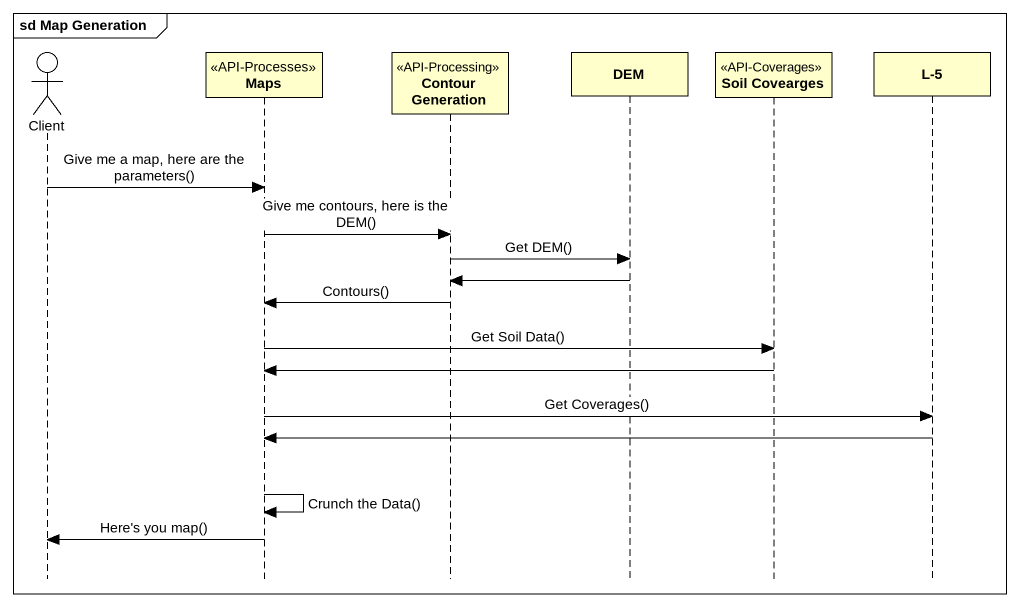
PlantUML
@startuml
mainframe sd Map Generation
hide footbox
actor Client
participant Maps <<API-Processes>>
participant "Contour Generation" as Contour_Generation <<API-Processing>>
participant DEM
participant "Soil Covearges" as Soil_Covearges <<API-Coverages>>
participant "L-5" as L_5

Client -> Maps : Give me a map, here are the parameters()
Maps -> Contour_Generation : Give me contours, here is the DEM()
Contour_Generation -> DEM : Get DEM()
DEM -> Contour_Generation
Contour_Generation -> Maps : Contours()
Maps -> Soil_Covearges : Get Soil Data()
Soil_Covearges -> Maps
Maps -> L_5 : Get Coverages()
L_5 -> Maps
Maps -> Maps : Crunch the Data()
Maps -> Client : Here's you map()
@enduml
